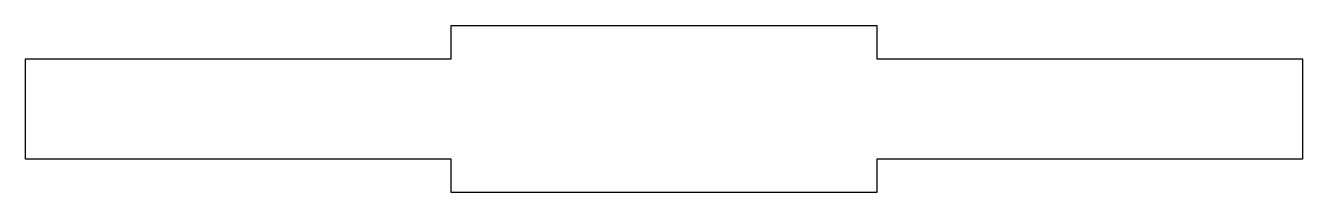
# Model space of a CAD drawing. Header units: millimetres. Extents: x -58 to 57, y 23 to 38.
import ezdxf

# ---------------------------------------------------------------- set-up
doc = ezdxf.new("R2010")
doc.units = ezdxf.units.MM
doc.layers.get('0').update_dxf_attribs({"linetype": 'CONTINUOUS'})

msp = doc.modelspace()

# ---------------------------------------------------------------- linework, layer by layer
msp.add_lwpolyline([(57, 26), (18.67, 26), (18.67, 23), (-19.67, 23), (-19.67, 26), (-58, 26), (-58, 35), (-19.67, 35), (-19.67, 38), (18.67, 38), (18.67, 35), (57, 35)], close=True)

doc.saveas('drawing.dxf')
